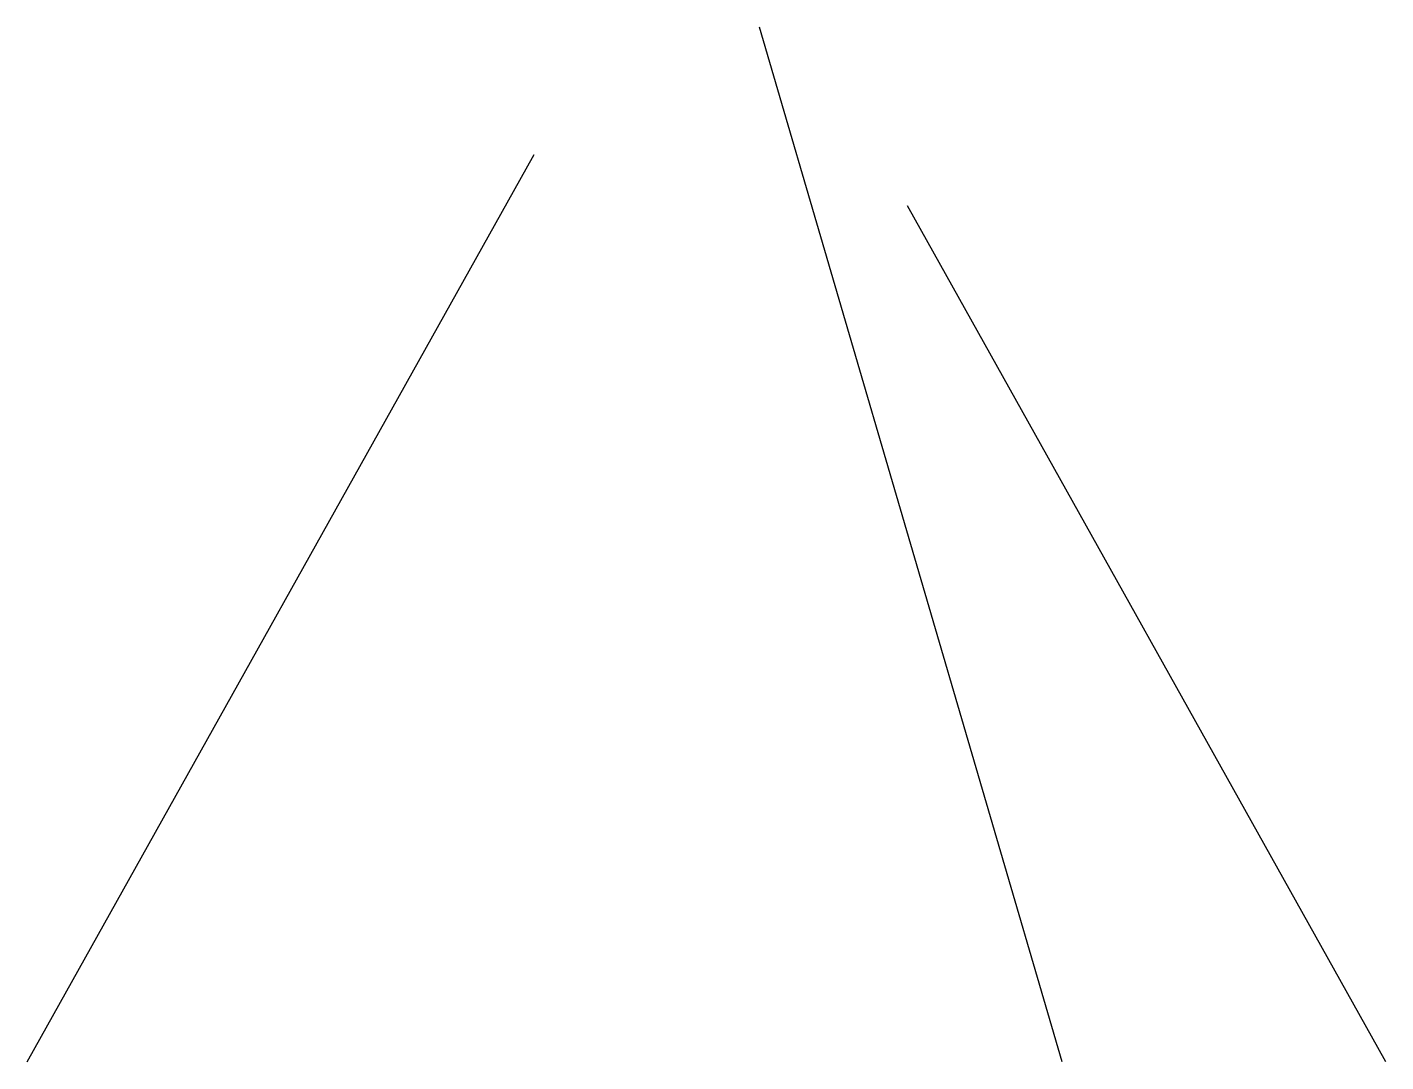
# Model space of a CAD drawing. Extents: x -3351 to 3351, y 0 to 5105.
import ezdxf

# ---------------------------------------------------------------- set-up
doc = ezdxf.new("R2010")
doc.units = 0
doc.layers.add('MODELSKETCH_VISIBLE', color=7, linetype='CONTINUOUS')

msp = doc.modelspace()

# ---------------------------------------------------------------- linework, layer by layer
at = {"layer": 'MODELSKETCH_VISIBLE'}
for p, q in [((1755, 0), (261.8, 5105.1)), ((-3351, 0), (-850.8, 4476.6)), ((3351, 0), (992, 4223.9))]:
    msp.add_line(p, q, dxfattribs=at)

doc.saveas('drawing.dxf')
